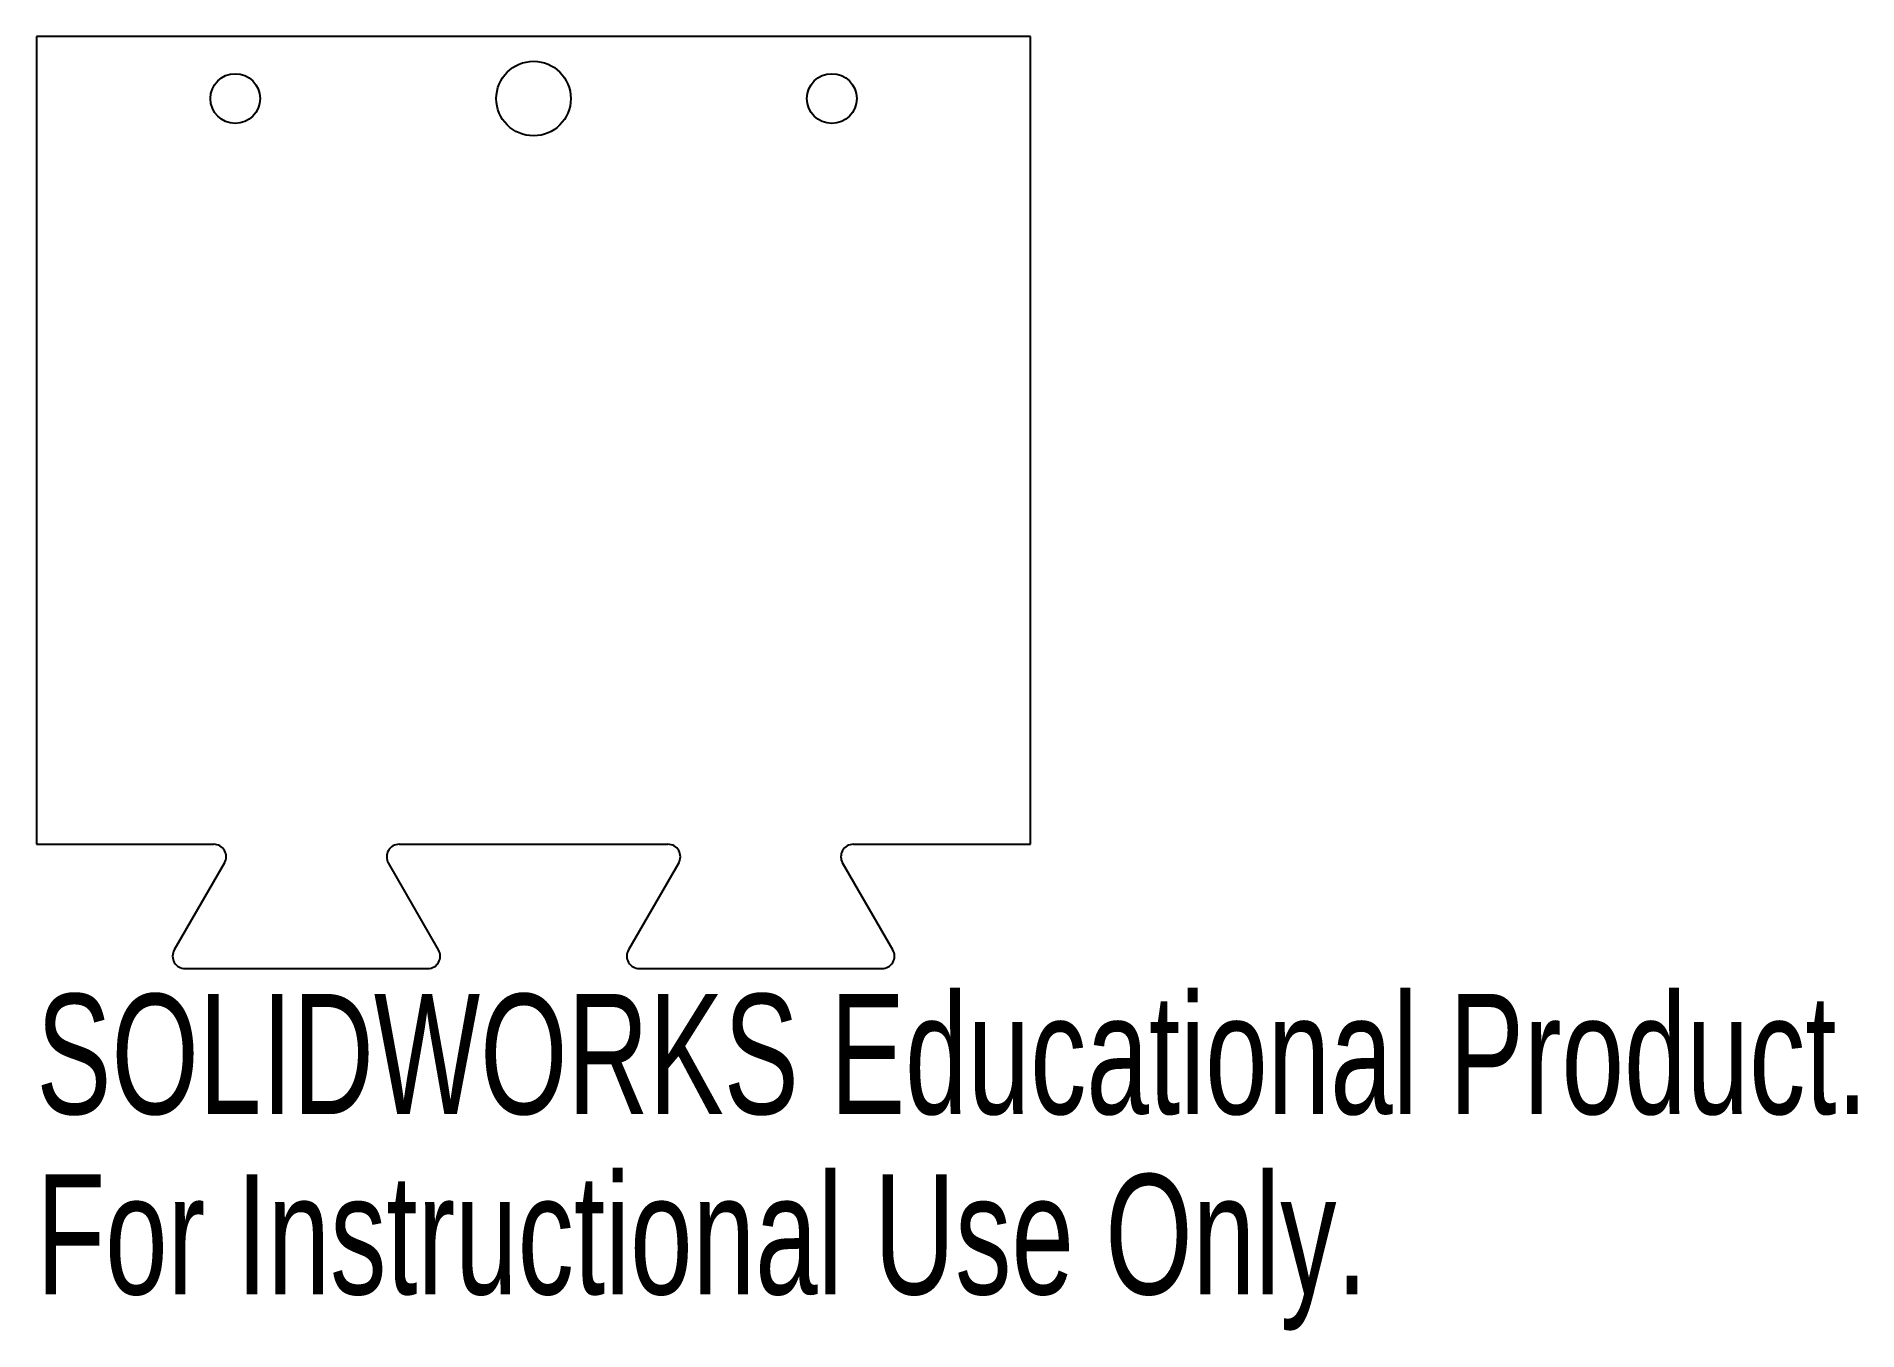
# Model space of a CAD drawing. Header units: millimetres. Extents: x 0 to 73.3, y -19.6 to 32.5.
import ezdxf

# ---------------------------------------------------------------- set-up
doc = ezdxf.new("R2010")
doc.units = ezdxf.units.MM
doc.styles.add('SLDTEXTSTYLE0', font='TXT', dxfattribs={"width": 0.7})

msp = doc.modelspace()

# ---------------------------------------------------------------- linework, layer by layer
at = {"color": 7, "linetype": 'Continuous', "lineweight": 25}
for p, q in [((40, 32.5), (0, 32.5)), ((0, 32.5), (0, 0)), ((40, 0), (40, 32.5)), ((0, 0), (7.134, 0)), ((14.593, 0), (25.407, 0)), ((32.866, 0), (40, 0)), ((7.567, -0.75), (5.546, -4.25)), ((16.18, -4.25), (14.16, -0.75)), ((25.84, -0.75), (23.82, -4.25)), ((34.454, -4.25), (32.433, -0.75)), ((5.979, -5), (15.747, -5)), ((24.253, -5), (34.021, -5))]:
    msp.add_line(p, q, dxfattribs=at)
for centre, radius in [((8, 30), 1), ((20, 30), 1.5), ((32, 30), 1)]:
    msp.add_circle(centre, radius, dxfattribs=at)
for centre, start, end in [((7.134, -0.5), 330, 90), ((14.593, -0.5), 90, 210), ((25.407, -0.5), 330, 90), ((32.866, -0.5), 90, 210), ((5.979, -4.5), 150, 270), ((15.747, -4.5), 270, 30), ((24.253, -4.5), 150, 270), ((34.021, -4.5), 270, 30)]:
    msp.add_arc(centre, 0.5, start, end, dxfattribs=at)

# ---------------------------------------------------------------- texts
at = {"color": 7, "linetype": 'Continuous', "char_height": 4.83362, "attachment_point": 1, "style": 'SLDTEXTSTYLE0'}
for s, insert in [('SOLIDWORKS Educational Product.', (0, -6.02)), ('For Instructional Use Only.', (0, -13.27))]:
    msp.add_mtext(s, dxfattribs=dict(at, insert=insert))

doc.saveas('drawing.dxf')
